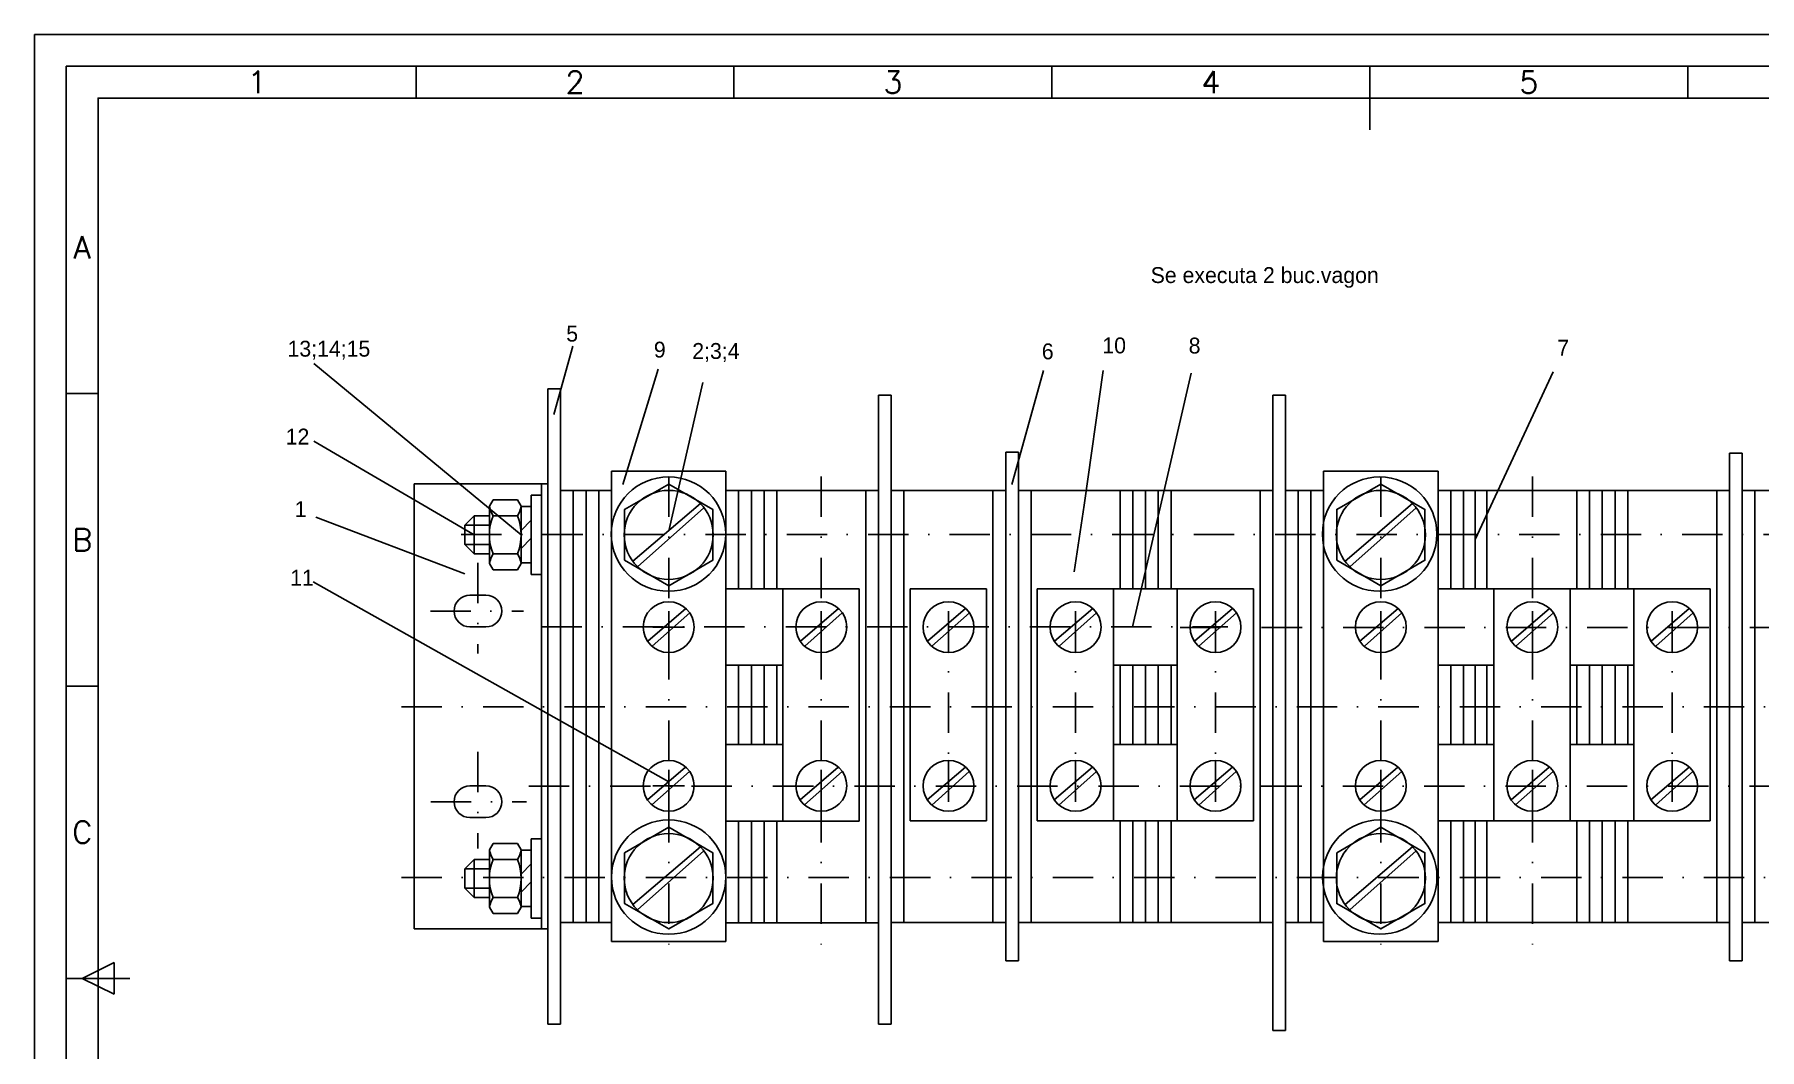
# Model space of a CAD drawing. Header units: millimetres. Extents: x 41 to 461, y 17 to 314.
# Drawn here: x 41.3 to 312.6, y 154.1 to 313.8 of the extents above; entities that cross this region are included whole.
import ezdxf
from ezdxf.enums import TextEntityAlignment as Align

# ---------------------------------------------------------------- set-up
doc = ezdxf.new("R2010")
doc.units = ezdxf.units.MM
doc.linetypes.add('DASHDOT2', pattern=[12.7, 6.35, -3.175, 0, -3.175])
doc.styles.add('ISO', font='SIMPLEX.SHX')
doc.styles.add('ISOCP', font='SIMPLEX.SHX')

# ---------------------------------------------------------------- blocks, each defined once
blk = doc.blocks.new('a3')
at = {"color": 70}
for p, q in [((-360, 287), (-360, 292)), ((-310, 287), (-310, 292)), ((-260, 287), (-260, 292)), ((-210, 282), (-210, 292)), ((-160, 287), (-160, 292)), ((-410, 240.5), (-415, 240.5)), ((-410, 194.5), (-415, 194.5)), ((-412.5, 148.5), (-407.5, 151)), ((-407.5, 151), (-407.5, 146)), ((-415, 148.5), (-405, 148.5)), ((-407.5, 146), (-412.5, 148.5))]:
    blk.add_line(p, q, dxfattribs=at)
at = {"color": 240}
for points in [[(0, 297), (-420, 297), (-420, 0), (0, 0)], [(-5, 292), (-415, 292), (-415, 5), (-5, 5)]]:
    blk.add_lwpolyline(points, close=True, dxfattribs=at)
at = {"color": 70}
blk.add_lwpolyline([(-10, 287), (-410, 287), (-410, 10), (-10, 10)], close=True, dxfattribs=at)
at = {"color": 50}
for s, style, p in [('1', 'ISOCP', (-385, 289.5)), ('2', 'ISO', (-335, 289.5)), ('3', 'ISO', (-285, 289.5)), ('4', 'ISO', (-235, 289.5)), ('5', 'ISO', (-185, 289.5)), ('A', 'ISO', (-412.5, 263.5)), ('B', 'ISO', (-412.5, 217.5)), ('C', 'ISO', (-412.5, 171.5))]:
    blk.add_text(s, height=3.5, dxfattribs=dict(at, style=style)).set_placement(p, align=Align.MIDDLE)

msp = doc.modelspace()

# ---------------------------------------------------------------- linework, layer by layer
at = {"color": 1}
for p, q in [((122.97, 254.02), (125.96, 264.77)), ((117.82, 235.07), (85.19, 262.03)), ((137.69, 255.61), (139.38, 261.13)), ((197.96, 253.76), (199.96, 260.93)), ((206.38, 239.73), (209.35, 260.9)), ((219.34, 243.86), (223.18, 260.51)), ((267.85, 234.32), (280.14, 260.71)), ((146.4, 259.02), (141.02, 235.72)), ((133.83, 242.99), (137.69, 255.61)), ((194.97, 243.01), (197.96, 253.76)), ((110.44, 235.07), (85.19, 249.78)), ((219.34, 243.86), (213.97, 220.57)), ((206.38, 239.73), (204.77, 229.26)), ((108.94, 228.93), (85.52, 237.87)), ((85.1, 227.68), (141.02, 196.23))]:
    msp.add_line(p, q, dxfattribs=at)
at = {"color": 2}
for p, q in [((122.02, 258.06), (122.02, 158.06)), ((122.02, 258.06), (124.02, 258.06)), ((124.02, 258.06), (124.02, 158.06)), ((174.02, 257.06), (174.02, 171.06)), ((174.02, 257.06), (176.02, 257.06)), ((176.02, 247.8), (176.02, 257.06)), ((236.02, 257.06), (236.02, 225.06)), ((236.02, 257.06), (238.02, 257.06)), ((238.02, 257.06), (238.02, 225.06)), ((176.02, 243.06), (176.02, 248.06)), ((194.02, 248.06), (194.02, 226.57)), ((194.02, 248.06), (196.02, 248.06)), ((196.02, 248.06), (196.02, 226.57)), ((307.85, 247.9), (307.85, 226.57)), ((307.85, 247.9), (309.85, 247.9)), ((309.85, 247.9), (309.85, 226.57)), ((132.02, 245.06), (132.02, 214.06)), ((150.02, 245.06), (132.02, 245.06)), ((150.02, 245.06), (150.02, 171.06)), ((238.02, 245.06), (238.02, 225.06)), ((262.02, 245.06), (244.02, 245.06)), ((244.02, 245.06), (244.02, 214.06)), ((262.02, 245.06), (262.02, 171.06)), ((101.02, 243.07), (101.02, 173.07)), ((101.02, 243.07), (122.02, 243.07)), ((121.02, 243.07), (121.02, 173.07)), ((122.02, 243.07), (122.02, 173.07)), ((126.02, 242.06), (124.02, 242.06)), ((126.02, 242.06), (126.02, 174.06)), ((128.02, 242.06), (126.02, 242.06)), ((128.02, 242.06), (128.02, 174.06)), ((130.02, 242.06), (128.02, 242.06)), ((130.02, 242.06), (130.02, 174.06)), ((132.02, 242.06), (130.02, 242.06)), ((132.02, 243.06), (132.02, 173.06)), ((150.02, 243.06), (150.02, 214.06)), ((174.02, 242.06), (150.02, 242.06)), ((152.02, 242.06), (152.02, 226.57)), ((154.02, 242.06), (154.02, 226.57)), ((156.02, 242.06), (156.02, 226.57)), ((158.02, 242.06), (158.02, 226.57)), ((172.02, 242.06), (172.02, 174.02)), ((176.02, 225.06), (176.02, 243.06)), ((176.02, 242.06), (194.02, 242.06)), ((178.02, 225.06), (178.02, 242.06)), ((178.02, 242.06), (178.02, 225.06)), ((192.02, 242.06), (192.02, 226.57)), ((196.02, 242.06), (214.02, 242.06)), ((198.02, 225.06), (198.02, 242.06)), ((212.02, 242.06), (212.02, 226.57)), ((214.02, 242.06), (236.02, 242.06)), ((214.02, 242.06), (214.02, 226.57)), ((214.02, 242.06), (214.02, 226.57)), ((216.02, 242.06), (216.02, 226.57)), ((218.02, 242.06), (218.02, 226.57)), ((220.02, 226.57), (220.02, 242.06)), ((234.02, 242.06), (234.02, 225.07)), ((236.02, 243.06), (236.02, 225.07)), ((238.02, 242.06), (238.02, 174.06)), ((244.02, 242.06), (238.02, 242.06)), ((240.02, 242.06), (240.02, 174.06)), ((242.02, 242.06), (242.02, 174.06)), ((244.02, 243.06), (244.02, 173.06)), ((244.02, 242.06), (244.02, 174.06)), ((267.85, 242.06), (262.02, 242.06)), ((264.02, 226.57), (264.02, 242.06)), ((266.02, 226.57), (266.02, 242.06)), ((267.85, 242.06), (267.85, 226.57)), ((267.85, 242.06), (267.85, 226.57)), ((267.85, 242.06), (267.85, 226.57)), ((267.85, 242.06), (285.85, 242.06)), ((269.68, 242.07), (269.68, 226.57)), ((283.85, 242.06), (283.85, 226.57)), ((285.85, 242.06), (285.85, 226.57)), ((285.85, 242.06), (289.85, 242.06)), ((287.85, 226.57), (287.85, 242.06)), ((289.85, 226.57), (289.85, 242.06)), ((289.85, 242.06), (307.85, 242.06)), ((291.85, 226.57), (291.85, 242.06)), ((305.85, 242.06), (305.85, 226.57)), ((309.85, 242.06), (311.85, 242.06)), ((311.85, 242.06), (311.85, 226.57)), ((311.85, 242.06), (311.85, 226.57)), ((311.85, 242.06), (326.02, 242.06)), ((112.82, 239.56), (113.41, 240.59)), ((112.82, 239.56), (112.82, 230.57)), ((117.23, 240.59), (113.41, 240.59)), ((117.82, 239.56), (117.23, 240.59)), ((117.82, 239.56), (117.82, 230.57)), ((117.82, 239.52), (117.82, 230.64)), ((119.42, 239.52), (117.82, 239.52)), ((119.42, 241.33), (119.42, 228.83)), ((121.02, 241.33), (119.42, 241.33)), ((119.42, 239.52), (119.42, 230.64)), ((121.02, 241.33), (121.02, 228.83)), ((146, 239.99), (135.4, 230.9)), ((146.57, 239.33), (136.13, 230.05)), ((258, 239.99), (247.4, 230.9)), ((258.57, 239.33), (248.13, 230.05)), ((110.44, 238.07), (108.94, 236.57)), ((108.94, 236.57), (112.82, 236.57)), ((108.94, 236.57), (108.94, 233.57)), ((110.44, 238.07), (110.44, 232.07)), ((112.82, 238.07), (110.44, 238.07)), ((113.41, 238.07), (117.23, 238.07)), ((117.82, 235.75), (119.42, 237.35)), ((108.94, 233.57), (112.83, 233.57)), ((110.44, 232.07), (108.94, 233.57)), ((117.82, 232.92), (119.42, 234.52)), ((112.83, 232.07), (110.44, 232.07)), ((113.41, 232.07), (117.23, 232.07)), ((119.42, 230.64), (117.82, 230.64)), ((112.82, 230.57), (113.41, 229.55)), ((113.41, 229.55), (117.23, 229.55)), ((117.82, 230.57), (117.23, 229.55)), ((121.02, 228.83), (119.42, 228.83)), ((109.77, 225.57), (112.28, 225.57)), ((150.19, 226.57), (156.02, 226.57)), ((156.02, 226.57), (170.98, 226.57)), ((158.98, 226.57), (158.98, 190.02)), ((170.98, 226.57), (170.98, 190.02)), ((178.98, 226.57), (178.98, 190.06)), ((178.98, 226.57), (190.98, 226.57)), ((190.98, 226.57), (190.98, 190.06)), ((192.02, 226.57), (192.02, 190.06)), ((194.02, 226.57), (194.02, 190.06)), ((196.02, 190.06), (196.02, 226.57)), ((198.98, 226.57), (198.98, 190.06)), ((198.98, 226.57), (220.98, 226.57)), ((210.98, 226.57), (210.98, 190.06)), ((220.98, 226.57), (220.98, 190.06)), ((220.98, 226.57), (232.98, 226.57)), ((232.98, 226.57), (232.98, 190.06)), ((262.02, 226.57), (267.85, 226.57)), ((267.85, 226.57), (285.85, 226.57)), ((270.81, 226.57), (270.81, 190.06)), ((282.81, 226.57), (282.81, 190.06)), ((285.85, 226.57), (289.85, 226.57)), ((289.85, 226.57), (304.81, 226.57)), ((292.81, 226.57), (292.81, 190.06)), ((304.81, 226.57), (304.81, 190.06)), ((305.85, 190.06), (305.85, 226.57)), ((307.85, 190.06), (307.85, 226.57)), ((309.85, 190.06), (309.85, 226.57)), ((311.85, 190.06), (311.85, 226.57)), ((143.72, 223.5), (137.73, 218.36)), ((144.33, 222.8), (138.43, 217.56)), ((141.02, 218.05), (141.02, 223.05)), ((167.72, 223.5), (161.73, 218.36)), ((168.33, 222.8), (162.43, 217.56)), ((165.02, 218.05), (165.02, 223.05)), ((176.02, 173.06), (176.02, 225.06)), ((178.02, 191.06), (178.02, 225.06)), ((187.72, 223.49), (181.73, 218.35)), ((188.33, 222.79), (182.43, 217.55)), ((198.02, 191.06), (198.02, 225.06)), ((207.7, 223.49), (201.71, 218.35)), ((208.32, 222.79), (202.41, 217.55)), ((229.7, 223.49), (223.71, 218.35)), ((230.32, 222.79), (224.41, 217.55)), ((234.02, 191.06), (234.02, 225.07)), ((236.02, 191.06), (236.02, 225.07)), ((238.02, 225.06), (238.02, 191.06)), ((255.72, 223.5), (249.73, 218.36)), ((256.33, 222.8), (250.43, 217.56)), ((253.02, 218.05), (253.02, 223.05)), ((279.55, 223.5), (273.56, 218.36)), ((280.16, 222.8), (274.26, 217.56)), ((276.85, 218.05), (276.85, 223.05)), ((301.53, 223.49), (295.54, 218.35)), ((302.14, 222.79), (296.24, 217.55)), ((109.77, 220.57), (112.28, 220.57)), ((138.52, 220.55), (143.52, 220.55)), ((150.02, 214.57), (158.98, 214.57)), ((152.02, 214.57), (152.02, 214.06)), ((154.02, 214.57), (154.02, 214.06)), ((156.02, 214.57), (156.02, 202.07)), ((158.02, 214.57), (158.02, 202.07)), ((158.98, 201.59), (158.98, 214.49)), ((170.98, 201.59), (170.98, 214.49)), ((178.98, 201.63), (178.98, 214.53)), ((190.98, 201.63), (190.98, 214.53)), ((198.98, 201.71), (198.98, 214.83)), ((210.98, 214.57), (220.98, 214.57)), ((210.98, 201.89), (210.98, 214.47)), ((212.02, 202.06), (212.02, 214.57)), ((214.02, 214.57), (214.02, 202.06)), ((214.02, 202.06), (214.02, 214.57)), ((216.02, 214.57), (216.02, 202.06)), ((218.02, 214.57), (218.02, 202.06)), ((220.02, 202.06), (220.02, 214.57)), ((220.98, 201.71), (220.98, 214.83)), ((232.98, 201.89), (232.98, 214.47)), ((262.02, 214.57), (267.85, 214.57)), ((264.02, 202.07), (264.02, 214.57)), ((266.02, 202.07), (266.02, 214.57)), ((267.85, 214.57), (270.81, 214.57)), ((267.85, 214.57), (267.85, 202.06)), ((267.85, 214.57), (267.85, 202.06)), ((267.85, 214.57), (267.85, 214.06)), ((269.68, 214.57), (269.68, 202.06)), ((285.85, 214.57), (282.81, 214.57)), ((283.85, 214.57), (283.85, 202.06)), ((285.85, 214.57), (289.85, 214.57)), ((285.85, 214.57), (285.85, 202.07)), ((287.85, 202.07), (287.85, 214.57)), ((289.85, 202.07), (289.85, 214.57)), ((289.85, 214.57), (292.81, 214.57)), ((291.85, 202.07), (291.85, 214.57)), ((292.81, 201.71), (292.81, 214.84)), ((304.81, 201.89), (304.81, 214.48)), ((132.02, 214.06), (132.02, 202.06)), ((150.02, 214.06), (150.02, 202.06)), ((152.02, 214.06), (152.02, 202.06)), ((154.02, 214.06), (154.02, 202.06)), ((176.02, 202.06), (176.02, 214.06)), ((194.02, 214.06), (194.02, 202.06)), ((132.02, 202.06), (132.02, 171.06)), ((150.02, 202.07), (158.98, 202.07)), ((150.02, 173.06), (150.02, 202.06)), ((210.98, 202.06), (220.98, 202.06)), ((244.02, 202.06), (244.02, 171.06)), ((262.02, 202.07), (267.85, 202.07)), ((262.02, 173.06), (262.02, 202.06)), ((267.85, 202.06), (270.81, 202.06)), ((285.85, 202.06), (282.81, 202.06)), ((285.85, 202.07), (289.85, 202.07)), ((289.85, 202.07), (292.81, 202.07)), ((143.68, 198.51), (137.69, 193.38)), ((141.02, 193.08), (141.02, 198.08)), ((167.68, 198.51), (161.69, 193.38)), ((165.02, 193.08), (165.02, 198.08)), ((187.68, 198.51), (181.69, 193.37)), ((207.67, 198.51), (201.67, 193.37)), ((229.67, 198.51), (223.67, 193.37)), ((255.68, 198.51), (249.69, 193.38)), ((253.02, 193.08), (253.02, 198.08)), ((279.51, 198.51), (273.52, 193.38)), ((276.85, 193.08), (276.85, 198.08)), ((301.5, 198.51), (295.5, 193.37)), ((109.77, 195.57), (112.28, 195.57)), ((144.3, 197.81), (138.39, 192.57)), ((138.52, 195.58), (143.52, 195.58)), ((168.3, 197.81), (162.39, 192.57)), ((188.3, 197.81), (182.39, 192.56)), ((208.28, 197.81), (202.38, 192.56)), ((230.28, 197.81), (224.38, 192.56)), ((256.3, 197.81), (250.39, 192.57)), ((280.12, 197.81), (274.22, 192.57)), ((302.11, 197.81), (296.21, 192.56)), ((109.77, 190.57), (112.28, 190.57)), ((150.02, 190.01), (156.02, 190.01)), ((152.02, 174.02), (152.02, 190.01)), ((154.02, 174.02), (154.02, 190.01)), ((156.02, 190.06), (156.02, 174.02)), ((170.98, 190.02), (156.02, 190.02)), ((158.02, 190.02), (158.02, 174.02)), ((178.02, 191.06), (178.02, 174.06)), ((178.02, 174.06), (178.02, 191.06)), ((190.98, 190.06), (178.98, 190.06)), ((192.02, 190.06), (192.02, 174.06)), ((194.02, 190.06), (194.02, 168.06)), ((196.02, 190.06), (196.02, 168.06)), ((198.02, 191.06), (198.02, 174.06)), ((220.98, 190.06), (198.98, 190.06)), ((212.02, 190.06), (212.02, 174.06)), ((214.02, 190.06), (214.02, 174.06)), ((214.02, 190.06), (214.02, 174.06)), ((216.02, 190.06), (216.02, 174.06)), ((218.02, 190.06), (218.02, 174.06)), ((220.02, 190.06), (220.02, 174.06)), ((232.98, 190.06), (220.98, 190.06)), ((234.02, 191.06), (234.02, 174.06)), ((236.02, 157.06), (236.02, 191.06)), ((236.02, 191.06), (236.02, 173.06)), ((238.02, 157.06), (238.02, 191.06)), ((262.02, 190.06), (267.85, 190.06)), ((264.02, 174.06), (264.02, 190.06)), ((266.02, 174.06), (266.02, 190.06)), ((267.85, 190.06), (285.85, 190.06)), ((267.85, 190.06), (267.85, 174.06)), ((267.85, 190.06), (267.85, 174.06)), ((267.85, 190.06), (267.85, 174.06)), ((269.68, 190.06), (269.68, 174.07)), ((283.85, 190.06), (283.85, 174.06)), ((285.85, 174.06), (285.85, 190.06)), ((285.85, 190.06), (285.85, 174.06)), ((289.85, 190.06), (285.85, 190.06)), ((287.85, 174.06), (287.85, 190.06)), ((304.81, 190.06), (289.85, 190.06)), ((289.85, 174.06), (289.85, 190.06)), ((291.85, 190.06), (291.85, 174.06)), ((305.85, 190.06), (305.85, 174.06)), ((307.85, 190.06), (307.85, 168.06)), ((309.85, 190.06), (309.85, 168.06)), ((311.85, 190.06), (311.85, 174.06)), ((311.85, 190.06), (311.85, 174.06)), ((119.42, 187.26), (119.42, 174.76)), ((121.02, 187.26), (119.42, 187.26)), ((112.82, 185.5), (113.41, 186.52)), ((112.82, 185.5), (112.82, 176.5)), ((117.23, 186.52), (113.41, 186.52)), ((117.82, 185.5), (117.23, 186.52)), ((117.82, 185.5), (117.82, 176.5)), ((117.82, 185.45), (117.82, 176.57)), ((119.42, 185.45), (117.82, 185.45)), ((119.42, 185.45), (119.42, 176.57)), ((146, 185.99), (135.4, 176.9)), ((146.57, 185.33), (136.13, 176.05)), ((258, 185.99), (247.4, 176.9)), ((258.57, 185.33), (248.13, 176.05)), ((110.44, 184), (108.94, 182.5)), ((108.94, 182.5), (108.94, 179.5)), ((108.94, 182.5), (112.82, 182.5)), ((110.44, 184), (110.44, 178)), ((112.82, 184), (110.44, 184)), ((113.41, 184), (117.23, 184)), ((117.82, 181.68), (119.42, 183.28)), ((108.94, 179.5), (112.83, 179.5)), ((110.44, 178), (108.94, 179.5)), ((117.82, 178.85), (119.42, 180.45)), ((112.83, 178), (110.44, 178)), ((112.82, 176.5), (113.41, 175.48)), ((113.41, 178), (117.23, 178)), ((117.82, 176.5), (117.23, 175.48)), ((119.42, 176.57), (117.82, 176.57)), ((113.41, 175.48), (117.23, 175.48)), ((121.02, 174.76), (119.42, 174.76)), ((126.02, 174.06), (124.02, 174.06)), ((128.02, 174.06), (126.02, 174.06)), ((130.02, 174.06), (128.02, 174.06)), ((132.02, 174.06), (130.02, 174.06)), ((152.02, 174.02), (150.02, 174.02)), ((154.02, 174.02), (152.02, 174.02)), ((156.02, 174.02), (154.02, 174.02)), ((156.02, 174.02), (174.02, 174.02)), ((176.02, 174.06), (194.02, 174.06)), ((196.02, 174.06), (214.02, 174.06)), ((214.02, 174.06), (236.02, 174.06)), ((244.02, 174.06), (238.02, 174.06)), ((264.02, 174.06), (262.02, 174.06)), ((266.02, 174.06), (264.02, 174.06)), ((267.85, 174.06), (265.85, 174.06)), ((268.02, 174.06), (266.02, 174.06)), ((267.85, 174.06), (285.85, 174.06)), ((287.85, 174.06), (285.85, 174.06)), ((289.85, 174.06), (287.85, 174.06)), ((289.85, 174.06), (307.85, 174.06)), ((309.85, 174.06), (311.85, 174.06)), ((311.85, 174.06), (328.02, 174.06)), ((111.02, 173.07), (101.02, 173.07)), ((111.02, 173.07), (122.02, 173.07)), ((150.02, 171.06), (132.02, 171.06)), ((174.02, 171.06), (174.02, 158.06)), ((176.02, 173.06), (176.02, 158.06)), ((262.02, 171.06), (244.02, 171.06)), ((194.02, 168.06), (196.02, 168.06)), ((307.85, 168.06), (309.85, 168.06)), ((122.02, 158.06), (124.02, 158.06)), ((174.02, 158.06), (176.02, 158.06)), ((236.02, 157.06), (238.02, 157.06))]:
    msp.add_line(p, q, dxfattribs=at)
at = {"color": 1, "linetype": 'DASHDOT2'}
for p, q in [((141.02, 244.23), (141.02, 170.23)), ((165.02, 244.23), (165.02, 170.23)), ((253.02, 244.23), (253.02, 170.23)), ((276.85, 244.23), (276.85, 170.23)), ((108.39, 235.11), (371.02, 235.11)), ((111.02, 230.66), (111.02, 216.4)), ((103.55, 223.07), (118.17, 223.07)), ((185.02, 223.06), (185.02, 193.06)), ((205.02, 223.06), (205.02, 193.06)), ((227.02, 223.06), (227.02, 193.06)), ((298.85, 223.06), (298.85, 193.06)), ((121.02, 220.57), (228.98, 220.57)), ((185.02, 216.56), (185.02, 221.56)), ((205.02, 216.56), (205.02, 221.56)), ((221.47, 220.48), (354.35, 220.48)), ((227.02, 216.56), (227.02, 221.56)), ((298.85, 216.56), (298.85, 221.56)), ((99.02, 207.98), (371.52, 207.98)), ((111.02, 200.91), (111.02, 185.7)), ((185.02, 194.56), (185.02, 199.56)), ((205.02, 194.56), (205.02, 199.56)), ((227.02, 194.56), (227.02, 199.56)), ((298.85, 194.56), (298.85, 199.56)), ((119.02, 195.54), (364.35, 195.54)), ((103.63, 193.07), (118.65, 193.07)), ((99.02, 181.13), (371.14, 181.14))]:
    msp.add_line(p, q, dxfattribs=at)
at = {"color": 2}
for points in [[(134.09, 231.06), (141.02, 227.06), (147.95, 231.06), (147.95, 239.06), (141.02, 243.06), (134.09, 239.06)], [(246.09, 231.06), (253.02, 227.06), (259.95, 231.06), (259.95, 239.06), (253.02, 243.06), (246.09, 239.06)], [(134.09, 185.06), (141.02, 189.06), (147.95, 185.06), (147.95, 177.06), (141.02, 173.06), (134.09, 177.06)], [(246.09, 185.06), (253.02, 189.06), (259.95, 185.06), (259.95, 177.06), (253.02, 173.06), (246.09, 177.06)]]:
    msp.add_lwpolyline(points, close=True, dxfattribs=at)
for centre, radius in [((141, 235.19), 9), ((252.83, 235.19), 9), ((141.02, 235.06), 7), ((253.02, 235.06), 7), ((141.02, 220.55), 4), ((165.02, 220.55), 4), ((185.02, 220.54), 4), ((205.01, 220.54), 4), ((227.01, 220.54), 4), ((253.02, 220.55), 4), ((276.85, 220.55), 4), ((298.84, 220.54), 4), ((141.02, 195.58), 4), ((165.02, 195.58), 4), ((185.02, 195.57), 4), ((205.01, 195.57), 4), ((227.01, 195.57), 4), ((253.02, 195.58), 4), ((276.85, 195.58), 4), ((298.84, 195.57), 4), ((141.02, 181.22), 9), ((252.85, 181.22), 9), ((141.02, 181.06), 7), ((253.02, 181.06), 7)]:
    msp.add_circle(centre, radius, dxfattribs=at)
for centre, radius, start, end in [((117.09, 240.38), 4.34, 190.8685, 212.2265), ((113.56, 240.38), 4.34, 327.7735, 349.1315), ((120.73, 235.07), 7.91, 157.7138, 202.2862), ((109.91, 235.07), 7.91, 337.7138, 22.2862), ((117.09, 229.75), 4.34, 147.7735, 169.1315), ((113.56, 229.75), 4.34, 10.8685, 32.2265), ((109.77, 223.07), 2.5, 90, 270), ((112.28, 223.07), 2.5, 270, 90), ((109.77, 193.07), 2.5, 90, 270), ((112.28, 193.07), 2.5, 270, 90), ((117.09, 186.31), 4.34, 190.8685, 212.2265), ((113.56, 186.31), 4.34, 327.7735, 349.1315), ((120.73, 181), 7.91, 157.7138, 202.2862), ((109.91, 181), 7.91, 337.7138, 22.2862), ((117.09, 175.68), 4.34, 147.7735, 169.1315), ((113.56, 175.68), 4.34, 10.8685, 32.2265)]:
    msp.add_arc(centre, radius, start, end, dxfattribs=at)

# ---------------------------------------------------------------- block references
msp.add_blockref('a3', (461.29, 16.78))

# ---------------------------------------------------------------- texts
msp.add_text('Se executa 2 buc.vagon', height=2.5, dxfattribs=at).set_placement((216.82, 274.68))
at = {"color": 1}
for s, p in [('5', (124.91, 265.47)), ('10', (209.22, 263.62)), ('8', (222.8, 263.59)), ('13;14;15', (81.08, 263.1)), ('9', (138.69, 262.95)), ('2;3;4', (144.73, 262.74)), ('6', (199.7, 262.68)), ('7', (280.77, 263.25)), ('12', (80.79, 249.27)), ('1', (82.21, 237.86)), ('11', (81.5, 227.07))]:
    msp.add_text(s, height=2.5, dxfattribs=at).set_placement(p)

doc.saveas('drawing.dxf')
